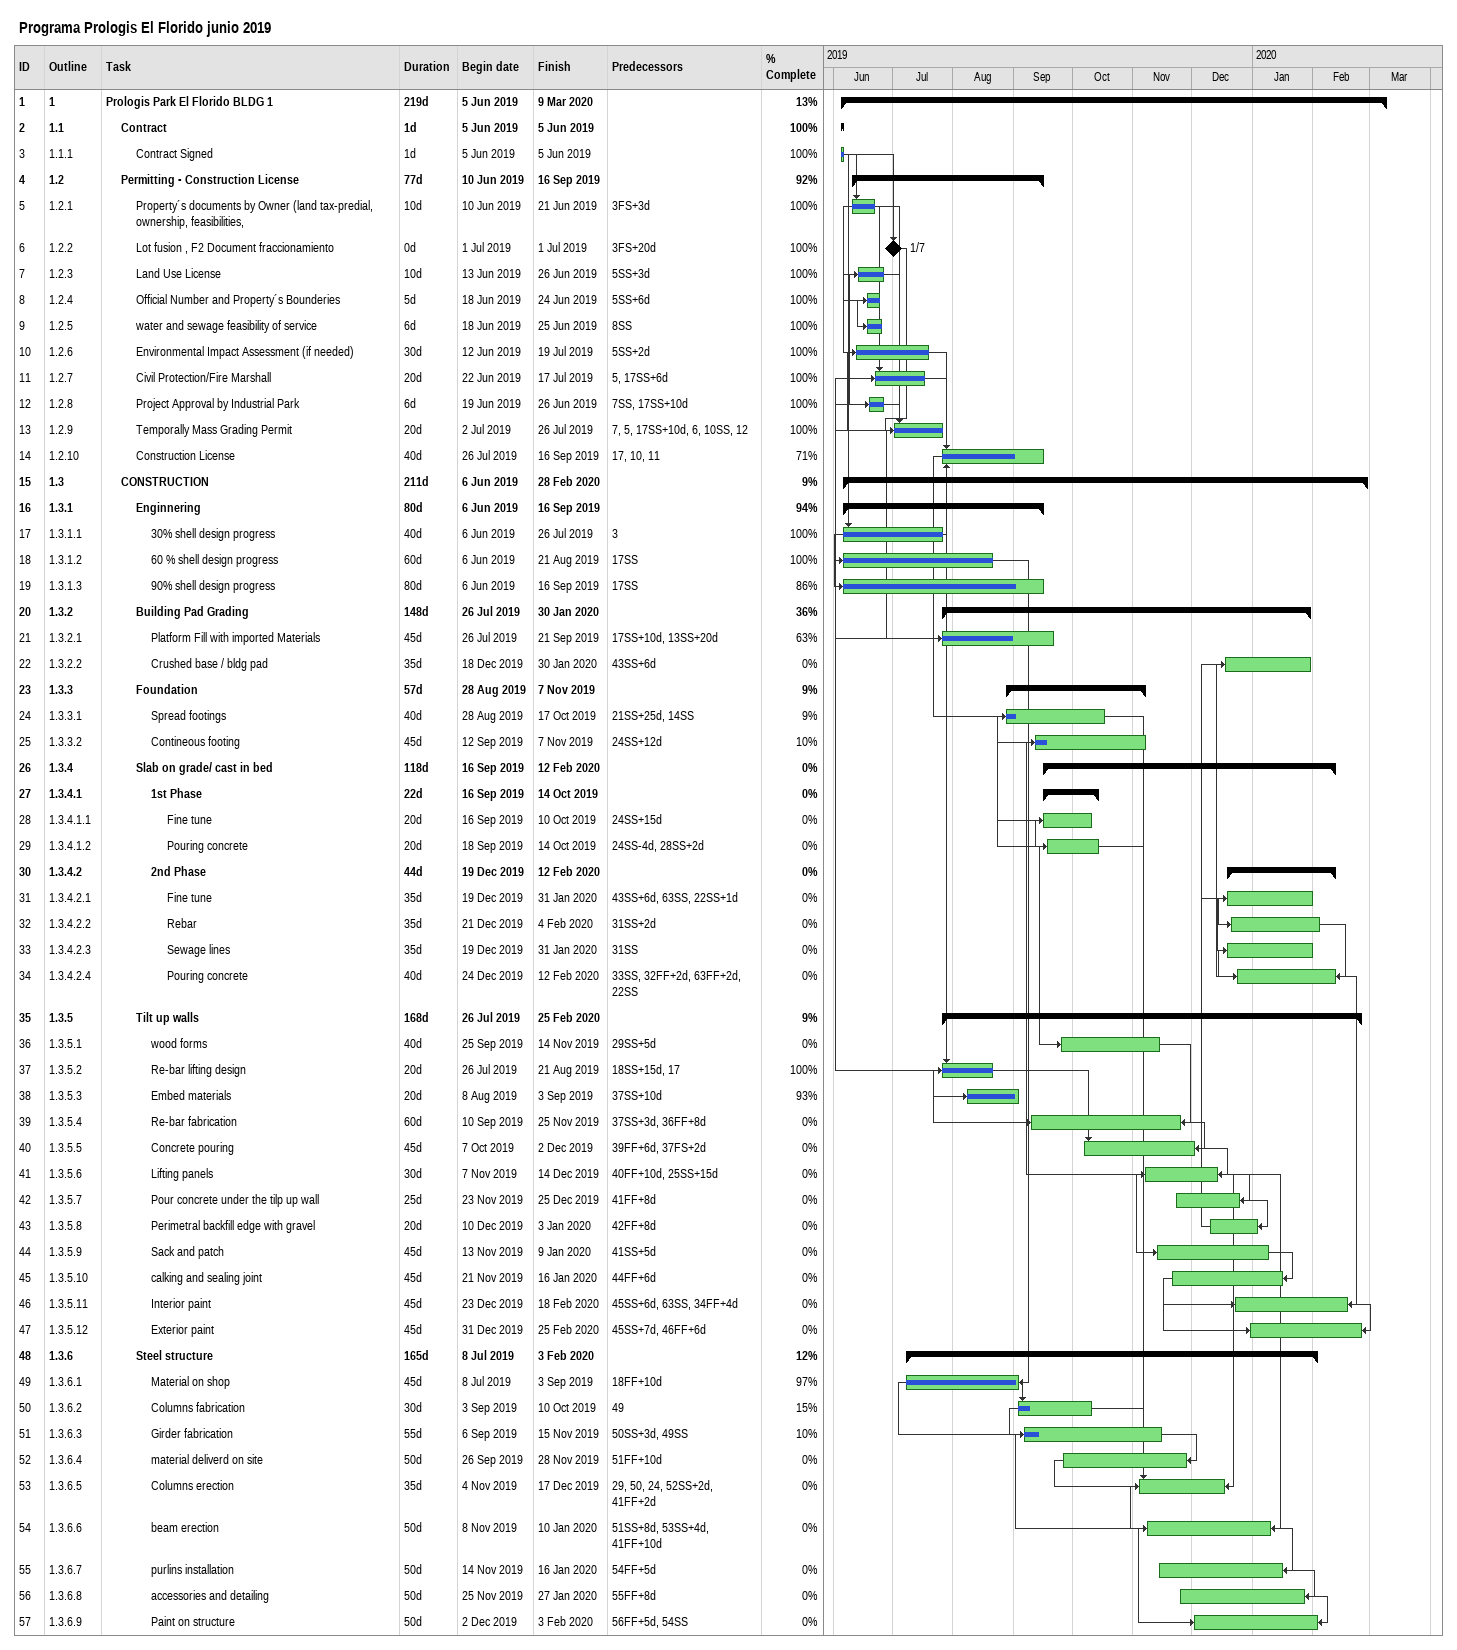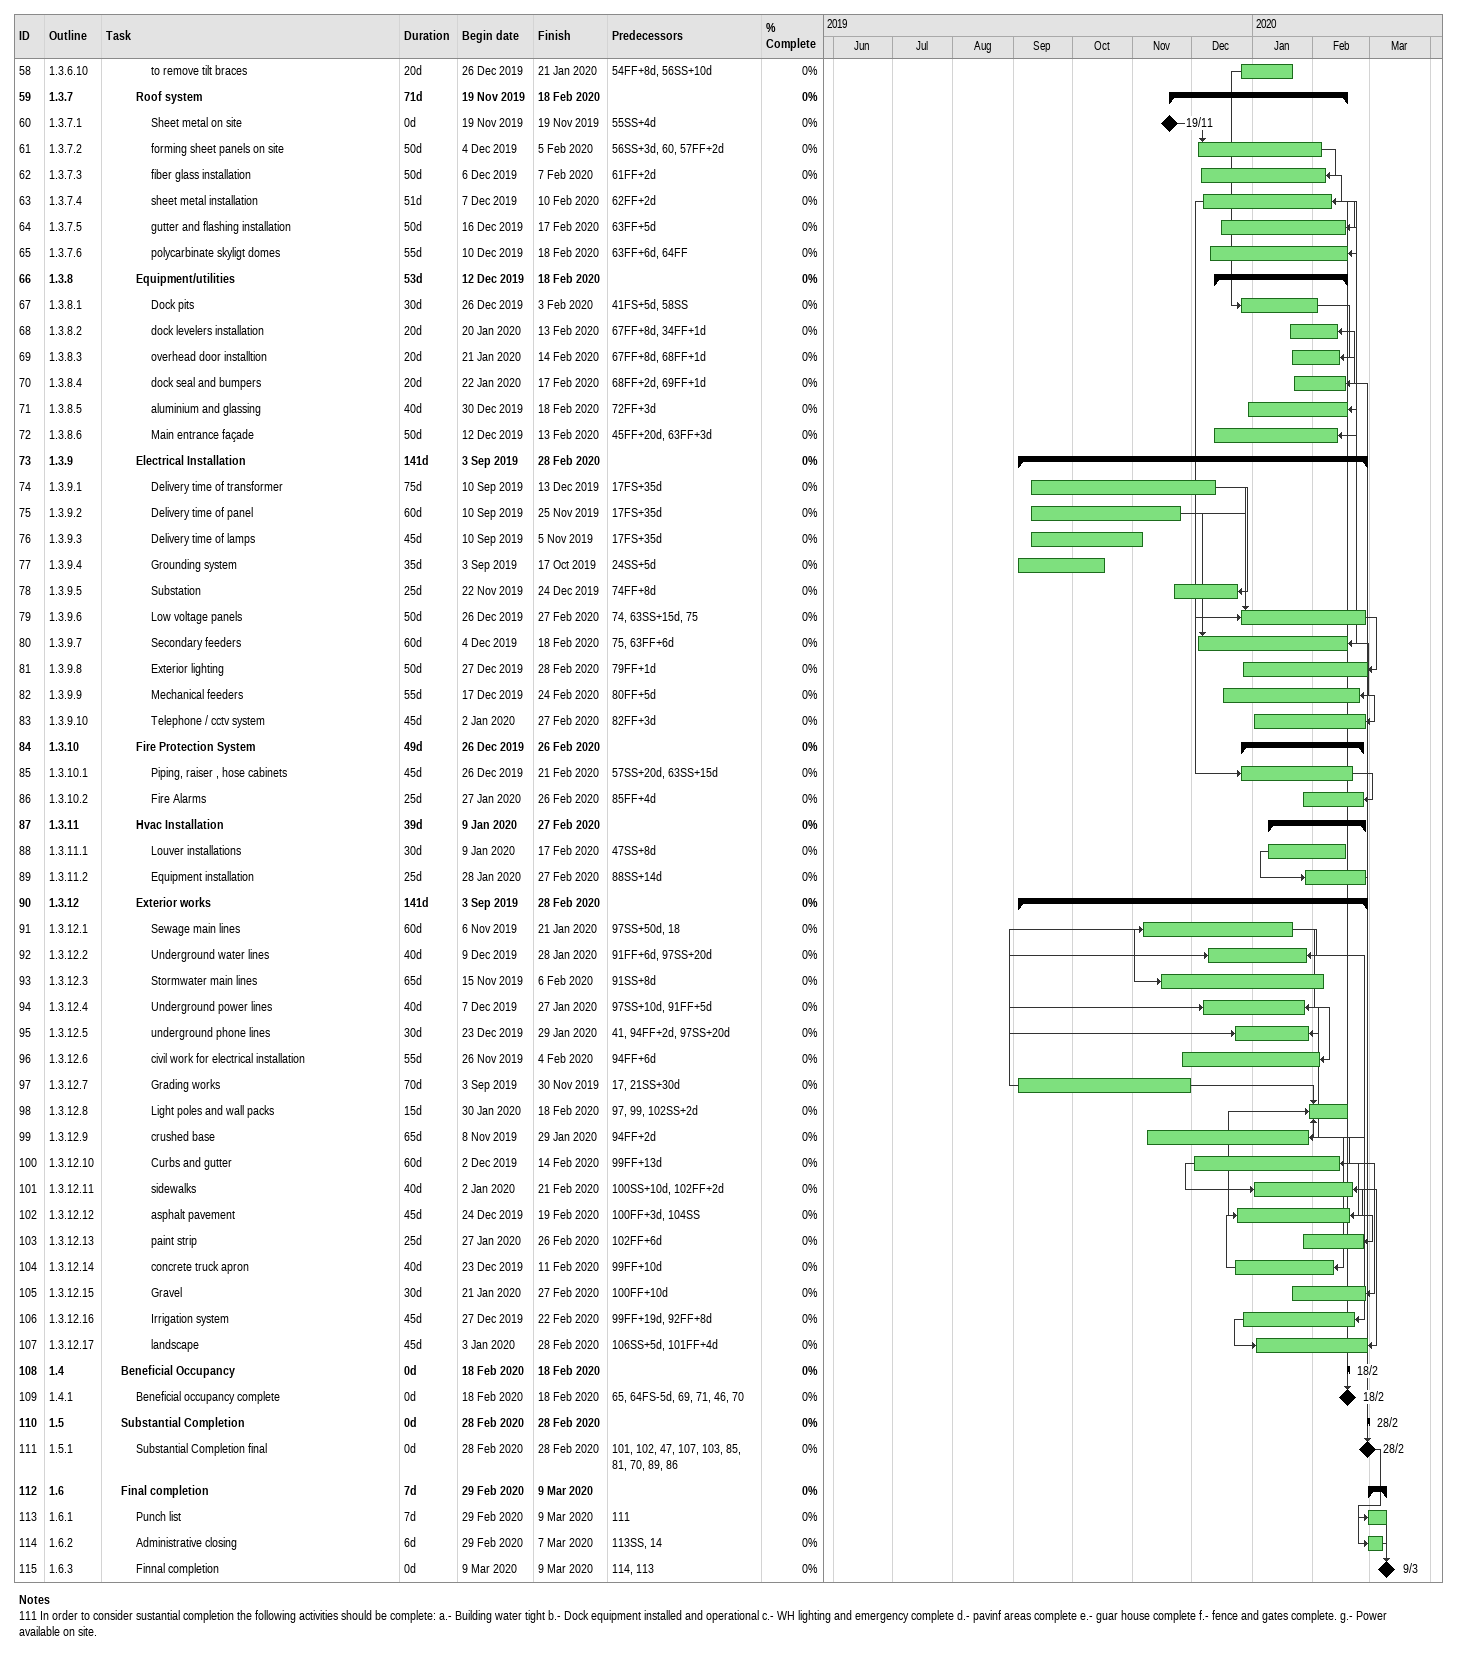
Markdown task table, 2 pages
Programa Prologis El Florido junio 2019

| ID | WBS | Task | Duration | Start | Finish | Predecessors | % complete |
|---|---|---|---|---|---|---|---|
| 1 | 1 | **Prologis Park El Florido BLDG 1** | 219d | 2019-06-05 | 2020-03-09 |  | 13 |
| 2 | 1.1 | **Contract** | 1d | 2019-06-05 | 2019-06-05 |  | 100 |
| 3 | 1.1.1 | Contract Signed | 1d | 2019-06-05 | 2019-06-05 |  | 100 |
| 4 | 1.2 | **Permitting - Construction License** | 77d | 2019-06-10 | 2019-09-16 |  | 92 |
| 5 | 1.2.1 | Property´s documents by Owner (land tax-predial, ownership, feasibilities, | 10d | 2019-06-10 | 2019-06-21 | 3FS+3d | 100 |
| 6 | 1.2.2 | Lot fusion , F2 Document fraccionamiento | 0d | 2019-07-01 | 2019-07-01 | 3FS+20d | 100 |
| 7 | 1.2.3 | Land Use License | 10d | 2019-06-13 | 2019-06-26 | 5SS+3d | 100 |
| 8 | 1.2.4 | Official Number and Property´s Bounderies | 5d | 2019-06-18 | 2019-06-24 | 5SS+6d | 100 |
| 9 | 1.2.5 | water and sewage feasibility of service | 6d | 2019-06-18 | 2019-06-25 | 8SS | 100 |
| 10 | 1.2.6 | Environmental Impact Assessment (if needed) | 30d | 2019-06-12 | 2019-07-19 | 5SS+2d | 100 |
| 11 | 1.2.7 | Civil Protection/Fire Marshall | 20d | 2019-06-22 | 2019-07-17 | 5, 17SS+6d | 100 |
| 12 | 1.2.8 | Project Approval by Industrial Park | 6d | 2019-06-19 | 2019-06-26 | 7SS, 17SS+10d | 100 |
| 13 | 1.2.9 | Temporally Mass Grading Permit | 20d | 2019-07-02 | 2019-07-26 | 7, 5, 17SS+10d, 6, 10SS, 12 | 100 |
| 14 | 1.2.10 | Construction License | 40d | 2019-07-26 | 2019-09-16 | 17, 10, 11 | 71 |
| 15 | 1.3 | **CONSTRUCTION** | 211d | 2019-06-06 | 2020-02-28 |  | 9 |
| 16 | 1.3.1 | **Enginnering** | 80d | 2019-06-06 | 2019-09-16 |  | 94 |
| 17 | 1.3.1.1 | 30% shell design progress | 40d | 2019-06-06 | 2019-07-26 | 3 | 100 |
| 18 | 1.3.1.2 | 60 % shell design progress | 60d | 2019-06-06 | 2019-08-21 | 17SS | 100 |
| 19 | 1.3.1.3 | 90% shell design progress | 80d | 2019-06-06 | 2019-09-16 | 17SS | 86 |
| 20 | 1.3.2 | **Building Pad Grading** | 148d | 2019-07-26 | 2020-01-30 |  | 36 |
| 21 | 1.3.2.1 | Platform Fill with imported Materials | 45d | 2019-07-26 | 2019-09-21 | 17SS+10d, 13SS+20d | 63 |
| 22 | 1.3.2.2 | Crushed base / bldg pad | 35d | 2019-12-18 | 2020-01-30 | 43SS+6d | 0 |
| 23 | 1.3.3 | **Foundation** | 57d | 2019-08-28 | 2019-11-07 |  | 9 |
| 24 | 1.3.3.1 | Spread footings | 40d | 2019-08-28 | 2019-10-17 | 21SS+25d, 14SS | 9 |
| 25 | 1.3.3.2 | Contineous footing | 45d | 2019-09-12 | 2019-11-07 | 24SS+12d | 10 |
| 26 | 1.3.4 | **Slab on grade/ cast in bed** | 118d | 2019-09-16 | 2020-02-12 |  | 0 |
| 27 | 1.3.4.1 | **1st Phase** | 22d | 2019-09-16 | 2019-10-14 |  | 0 |
| 28 | 1.3.4.1.1 | Fine tune | 20d | 2019-09-16 | 2019-10-10 | 24SS+15d | 0 |
| 29 | 1.3.4.1.2 | Pouring concrete | 20d | 2019-09-18 | 2019-10-14 | 24SS-4d, 28SS+2d | 0 |
| 30 | 1.3.4.2 | **2nd Phase** | 44d | 2019-12-19 | 2020-02-12 |  | 0 |
| 31 | 1.3.4.2.1 | Fine tune | 35d | 2019-12-19 | 2020-01-31 | 43SS+6d, 63SS, 22SS+1d | 0 |
| 32 | 1.3.4.2.2 | Rebar | 35d | 2019-12-21 | 2020-02-04 | 31SS+2d | 0 |
| 33 | 1.3.4.2.3 | Sewage lines | 35d | 2019-12-19 | 2020-01-31 | 31SS | 0 |
| 34 | 1.3.4.2.4 | Pouring concrete | 40d | 2019-12-24 | 2020-02-12 | 33SS, 32FF+2d, 63FF+2d, 22SS | 0 |
| 35 | 1.3.5 | **Tilt up walls** | 168d | 2019-07-26 | 2020-02-25 |  | 9 |
| 36 | 1.3.5.1 | wood forms | 40d | 2019-09-25 | 2019-11-14 | 29SS+5d | 0 |
| 37 | 1.3.5.2 | Re-bar lifting design | 20d | 2019-07-26 | 2019-08-21 | 18SS+15d, 17 | 100 |
| 38 | 1.3.5.3 | Embed materials | 20d | 2019-08-08 | 2019-09-03 | 37SS+10d | 93 |
| 39 | 1.3.5.4 | Re-bar fabrication | 60d | 2019-09-10 | 2019-11-25 | 37SS+3d, 36FF+8d | 0 |
| 40 | 1.3.5.5 | Concrete pouring | 45d | 2019-10-07 | 2019-12-02 | 39FF+6d, 37FS+2d | 0 |
| 41 | 1.3.5.6 | Lifting panels | 30d | 2019-11-07 | 2019-12-14 | 40FF+10d, 25SS+15d | 0 |
| 42 | 1.3.5.7 | Pour concrete under the tilp up wall | 25d | 2019-11-23 | 2019-12-25 | 41FF+8d | 0 |
| 43 | 1.3.5.8 | Perimetral backfill edge with gravel | 20d | 2019-12-10 | 2020-01-03 | 42FF+8d | 0 |
| 44 | 1.3.5.9 | Sack and patch | 45d | 2019-11-13 | 2020-01-09 | 41SS+5d | 0 |
| 45 | 1.3.5.10 | calking and sealing joint | 45d | 2019-11-21 | 2020-01-16 | 44FF+6d | 0 |
| 46 | 1.3.5.11 | Interior paint | 45d | 2019-12-23 | 2020-02-18 | 45SS+6d, 63SS, 34FF+4d | 0 |
| 47 | 1.3.5.12 | Exterior paint | 45d | 2019-12-31 | 2020-02-25 | 45SS+7d, 46FF+6d | 0 |
| 48 | 1.3.6 | **Steel structure** | 165d | 2019-07-08 | 2020-02-03 |  | 12 |
| 49 | 1.3.6.1 | Material on shop | 45d | 2019-07-08 | 2019-09-03 | 18FF+10d | 97 |
| 50 | 1.3.6.2 | Columns fabrication | 30d | 2019-09-03 | 2019-10-10 | 49 | 15 |
| 51 | 1.3.6.3 | Girder fabrication | 55d | 2019-09-06 | 2019-11-15 | 50SS+3d, 49SS | 10 |
| 52 | 1.3.6.4 | material deliverd on site | 50d | 2019-09-26 | 2019-11-28 | 51FF+10d | 0 |
| 53 | 1.3.6.5 | Columns erection | 35d | 2019-11-04 | 2019-12-17 | 29, 50, 24, 52SS+2d, 41FF+2d | 0 |
| 54 | 1.3.6.6 | beam erection | 50d | 2019-11-08 | 2020-01-10 | 51SS+8d, 53SS+4d, 41FF+10d | 0 |
| 55 | 1.3.6.7 | purlins installation | 50d | 2019-11-14 | 2020-01-16 | 54FF+5d | 0 |
| 56 | 1.3.6.8 | accessories and detailing | 50d | 2019-11-25 | 2020-01-27 | 55FF+8d | 0 |
| 57 | 1.3.6.9 | Paint on structure | 50d | 2019-12-02 | 2020-02-03 | 56FF+5d, 54SS | 0 |
| 58 | 1.3.6.10 | to remove tilt braces | 20d | 2019-12-26 | 2020-01-21 | 54FF+8d, 56SS+10d | 0 |
| 59 | 1.3.7 | **Roof system** | 71d | 2019-11-19 | 2020-02-18 |  | 0 |
| 60 | 1.3.7.1 | Sheet metal on site | 0d | 2019-11-19 | 2019-11-19 | 55SS+4d | 0 |
| 61 | 1.3.7.2 | forming sheet panels on site | 50d | 2019-12-04 | 2020-02-05 | 56SS+3d, 60, 57FF+2d | 0 |
| 62 | 1.3.7.3 | fiber glass installation | 50d | 2019-12-06 | 2020-02-07 | 61FF+2d | 0 |
| 63 | 1.3.7.4 | sheet metal installation | 51d | 2019-12-07 | 2020-02-10 | 62FF+2d | 0 |
| 64 | 1.3.7.5 | gutter and flashing installation | 50d | 2019-12-16 | 2020-02-17 | 63FF+5d | 0 |
| 65 | 1.3.7.6 | polycarbinate skyligt domes | 55d | 2019-12-10 | 2020-02-18 | 63FF+6d, 64FF | 0 |
| 66 | 1.3.8 | **Equipment/utilities** | 53d | 2019-12-12 | 2020-02-18 |  | 0 |
| 67 | 1.3.8.1 | Dock pits | 30d | 2019-12-26 | 2020-02-03 | 41FS+5d, 58SS | 0 |
| 68 | 1.3.8.2 | dock levelers installation | 20d | 2020-01-20 | 2020-02-13 | 67FF+8d, 34FF+1d | 0 |
| 69 | 1.3.8.3 | overhead door installtion | 20d | 2020-01-21 | 2020-02-14 | 67FF+8d, 68FF+1d | 0 |
| 70 | 1.3.8.4 | dock seal and bumpers | 20d | 2020-01-22 | 2020-02-17 | 68FF+2d, 69FF+1d | 0 |
| 71 | 1.3.8.5 | aluminium and glassing | 40d | 2019-12-30 | 2020-02-18 | 72FF+3d | 0 |
| 72 | 1.3.8.6 | Main entrance façade | 50d | 2019-12-12 | 2020-02-13 | 45FF+20d, 63FF+3d | 0 |
| 73 | 1.3.9 | **Electrical Installation** | 141d | 2019-09-03 | 2020-02-28 |  | 0 |
| 74 | 1.3.9.1 | Delivery time of transformer | 75d | 2019-09-10 | 2019-12-13 | 17FS+35d | 0 |
| 75 | 1.3.9.2 | Delivery time of panel | 60d | 2019-09-10 | 2019-11-25 | 17FS+35d | 0 |
| 76 | 1.3.9.3 | Delivery time of lamps | 45d | 2019-09-10 | 2019-11-05 | 17FS+35d | 0 |
| 77 | 1.3.9.4 | Grounding system | 35d | 2019-09-03 | 2019-10-17 | 24SS+5d | 0 |
| 78 | 1.3.9.5 | Substation | 25d | 2019-11-22 | 2019-12-24 | 74FF+8d | 0 |
| 79 | 1.3.9.6 | Low voltage panels | 50d | 2019-12-26 | 2020-02-27 | 74, 63SS+15d, 75 | 0 |
| 80 | 1.3.9.7 | Secondary feeders | 60d | 2019-12-04 | 2020-02-18 | 75, 63FF+6d | 0 |
| 81 | 1.3.9.8 | Exterior lighting | 50d | 2019-12-27 | 2020-02-28 | 79FF+1d | 0 |
| 82 | 1.3.9.9 | Mechanical feeders | 55d | 2019-12-17 | 2020-02-24 | 80FF+5d | 0 |
| 83 | 1.3.9.10 | Telephone / cctv system | 45d | 2020-01-02 | 2020-02-27 | 82FF+3d | 0 |
| 84 | 1.3.10 | **Fire Protection System** | 49d | 2019-12-26 | 2020-02-26 |  | 0 |
| 85 | 1.3.10.1 | Piping, raiser , hose cabinets | 45d | 2019-12-26 | 2020-02-21 | 57SS+20d, 63SS+15d | 0 |
| 86 | 1.3.10.2 | Fire Alarms | 25d | 2020-01-27 | 2020-02-26 | 85FF+4d | 0 |
| 87 | 1.3.11 | **Hvac Installation** | 39d | 2020-01-09 | 2020-02-27 |  | 0 |
| 88 | 1.3.11.1 | Louver installations | 30d | 2020-01-09 | 2020-02-17 | 47SS+8d | 0 |
| 89 | 1.3.11.2 | Equipment installation | 25d | 2020-01-28 | 2020-02-27 | 88SS+14d | 0 |
| 90 | 1.3.12 | **Exterior works** | 141d | 2019-09-03 | 2020-02-28 |  | 0 |
| 91 | 1.3.12.1 | Sewage main lines | 60d | 2019-11-06 | 2020-01-21 | 97SS+50d, 18 | 0 |
| 92 | 1.3.12.2 | Underground water lines | 40d | 2019-12-09 | 2020-01-28 | 91FF+6d, 97SS+20d | 0 |
| 93 | 1.3.12.3 | Stormwater main lines | 65d | 2019-11-15 | 2020-02-06 | 91SS+8d | 0 |
| 94 | 1.3.12.4 | Underground power lines | 40d | 2019-12-07 | 2020-01-27 | 97SS+10d, 91FF+5d | 0 |
| 95 | 1.3.12.5 | underground phone lines | 30d | 2019-12-23 | 2020-01-29 | 41, 94FF+2d, 97SS+20d | 0 |
| 96 | 1.3.12.6 | civil work for electrical installation | 55d | 2019-11-26 | 2020-02-04 | 94FF+6d | 0 |
| 97 | 1.3.12.7 | Grading works | 70d | 2019-09-03 | 2019-11-30 | 17, 21SS+30d | 0 |
| 98 | 1.3.12.8 | Light poles and wall packs | 15d | 2020-01-30 | 2020-02-18 | 97, 99, 102SS+2d | 0 |
| 99 | 1.3.12.9 | crushed base | 65d | 2019-11-08 | 2020-01-29 | 94FF+2d | 0 |
| 100 | 1.3.12.10 | Curbs and gutter | 60d | 2019-12-02 | 2020-02-14 | 99FF+13d | 0 |
| 101 | 1.3.12.11 | sidewalks | 40d | 2020-01-02 | 2020-02-21 | 100SS+10d, 102FF+2d | 0 |
| 102 | 1.3.12.12 | asphalt pavement | 45d | 2019-12-24 | 2020-02-19 | 100FF+3d, 104SS | 0 |
| 103 | 1.3.12.13 | paint strip | 25d | 2020-01-27 | 2020-02-26 | 102FF+6d | 0 |
| 104 | 1.3.12.14 | concrete truck apron | 40d | 2019-12-23 | 2020-02-11 | 99FF+10d | 0 |
| 105 | 1.3.12.15 | Gravel | 30d | 2020-01-21 | 2020-02-27 | 100FF+10d | 0 |
| 106 | 1.3.12.16 | Irrigation system | 45d | 2019-12-27 | 2020-02-22 | 99FF+19d, 92FF+8d | 0 |
| 107 | 1.3.12.17 | landscape | 45d | 2020-01-03 | 2020-02-28 | 106SS+5d, 101FF+4d | 0 |
| 108 | 1.4 | **Beneficial Occupancy** | 0d | 2020-02-18 | 2020-02-18 |  | 0 |
| 109 | 1.4.1 | Beneficial occupancy complete | 0d | 2020-02-18 | 2020-02-18 | 65, 64FS-5d, 69, 71, 46, 70 | 0 |
| 110 | 1.5 | **Substantial Completion** | 0d | 2020-02-28 | 2020-02-28 |  | 0 |
| 111 | 1.5.1 | Substantial Completion final | 0d | 2020-02-28 | 2020-02-28 | 101, 102, 47, 107, 103, 85, 81, 70, 89, 86 | 0 |
| 112 | 1.6 | **Final completion** | 7d | 2020-02-29 | 2020-03-09 |  | 0 |
| 113 | 1.6.1 | Punch list | 7d | 2020-02-29 | 2020-03-09 | 111 | 0 |
| 114 | 1.6.2 | Administrative closing | 6d | 2020-02-29 | 2020-03-07 | 113SS, 14 | 0 |
| 115 | 1.6.3 | Finnal completion | 0d | 2020-03-09 | 2020-03-09 | 114, 113 | 0 |

Notes
- 111: In order to consider sustantial completion the following activities should be complete: a.- Building water tight b.- Dock equipment installed and operational c.- WH lighting and emergency complete d.- pavinf areas complete e.- guar house complete f.- fence and gates complete. g.- Power available on site.
